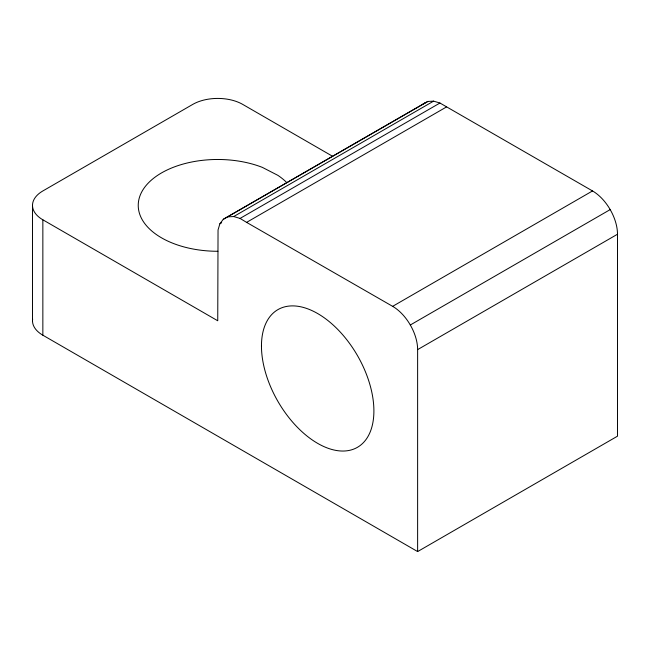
<?xml version="1.0" encoding="UTF-8"?>
<svg xmlns="http://www.w3.org/2000/svg" width="650" height="650" viewBox="0 0 650 650"><rect width="100%" height="100%" fill="white"/><g stroke="black" fill="none" stroke-linecap="round" stroke-linejoin="round"><path stroke-width="0.97" d="M425.084 102.903L223.275 219.31L219.879 223.779L218.043 229.946L217.742 320.775L42.851 219.797A35.336 20.402 0 0 1 42.851 190.954L192.757 104.398A35.336 20.402 0 0 1 242.45 104.244L332.662 156.325M223.275 219.31L427.879 101.441L433.599 101.14L439.944 103.025L592.516 190.946A35.336 20.402 60 0 1 617.5 234.227L617.5 436.174L417.625 551.574L42.851 335.197A35.336 20.402 0 0 1 32.63 319.004M219.879 223.779L221.634 222.763M227.996 216.84L233.724 216.539L433.599 101.14M233.724 216.539L240.061 218.424L439.944 103.025M240.061 218.424L246.586 222.373L446.461 106.974M246.586 222.373L392.641 306.345L592.516 190.946M410.304 325L610.179 209.601M417.625 551.574L417.625 349.619L617.5 234.227M423.158 103.911L427.879 101.441M42.851 219.797L42.851 335.197M32.5 205.376L32.5 320.775M392.641 306.345A35.336 20.402 60 0 1 417.625 349.619M217.864 251.274A79.503 45.898 0 0 1 141.732 191.921A79.503 45.898 0 0 1 262.413 167.407L277.908 175.37A79.503 45.898 0 0 1 286.731 182.561M261.463 346.019A79.503 45.898 60 0 0 345.792 450.913A79.503 45.898 60 0 0 345.792 338.488A79.503 45.898 60 0 0 261.463 346.019"/></g></svg>
